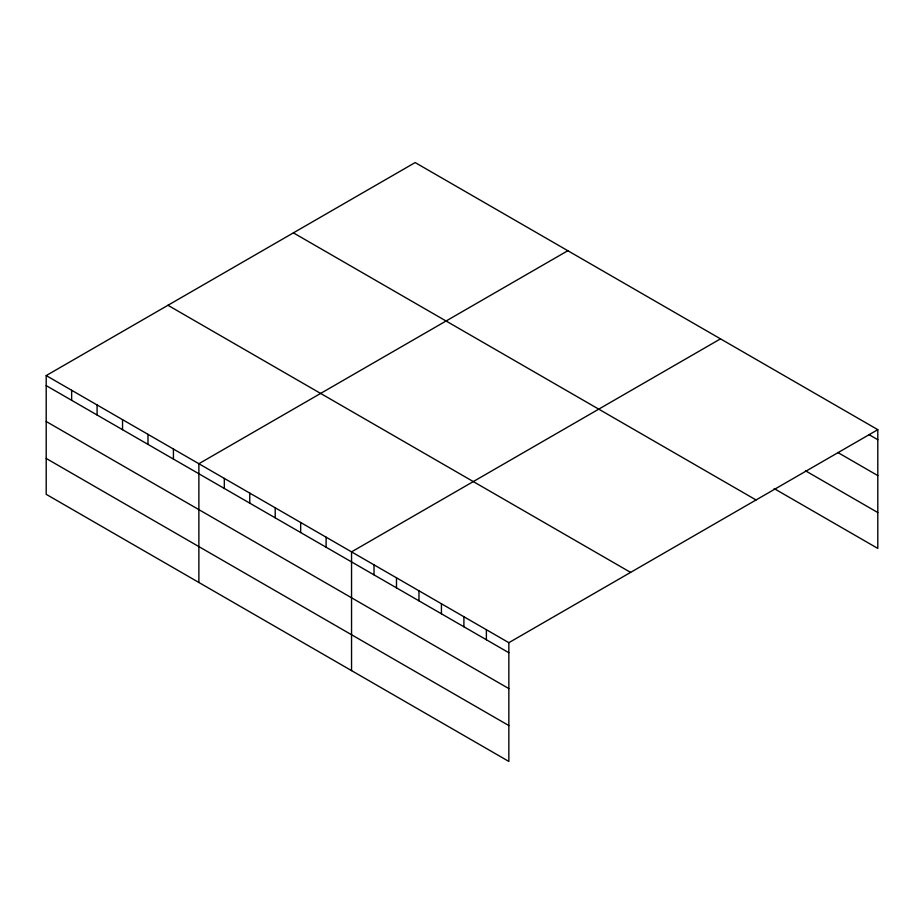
<?xml version="1.0" encoding="UTF-8"?>
<svg xmlns="http://www.w3.org/2000/svg" width="924" height="924" viewBox="0 0 924 924"><rect width="100%" height="100%" fill="white"/><g stroke="black" fill="none" stroke-linecap="round" stroke-linejoin="round"><path stroke-width="1.39" d="M46.2 375.583L508.847 642.688L508.847 761.434L46.2 494.328L46.2 375.583L415.153 162.566L877.8 429.672L877.8 548.417L774.185 488.6M567.821 250.716L198.879 463.721L198.879 582.466M720.501 338.854L351.547 551.871L351.547 670.616M508.847 642.688L877.8 429.672M869.057 434.661L877.8 439.709M837.849 452.517L877.8 475.583M805.393 470.743L877.8 512.543M293.393 232.86L756.051 499.965M167.949 305.29L630.607 572.395M46.2 385.62L508.847 652.725M46.2 421.494L508.847 688.599M46.2 458.454L508.847 725.559M486.382 629.718L486.382 639.743M463.906 616.735L463.906 626.772M441.429 603.765L441.429 613.802M418.965 590.794L418.965 600.831M396.488 577.823L396.488 587.849M374.024 564.841L374.024 574.878M326.103 537.179L326.103 547.216M300.658 522.487L300.658 532.524M275.213 507.796L275.213 517.833M249.769 493.104L249.769 503.141M224.324 478.413L224.324 488.45M173.423 449.041L173.423 459.066M147.979 434.349L147.979 444.375M122.534 419.658L122.534 429.683M97.089 404.966L97.089 414.992M71.645 390.274L71.645 400.3"/></g></svg>
